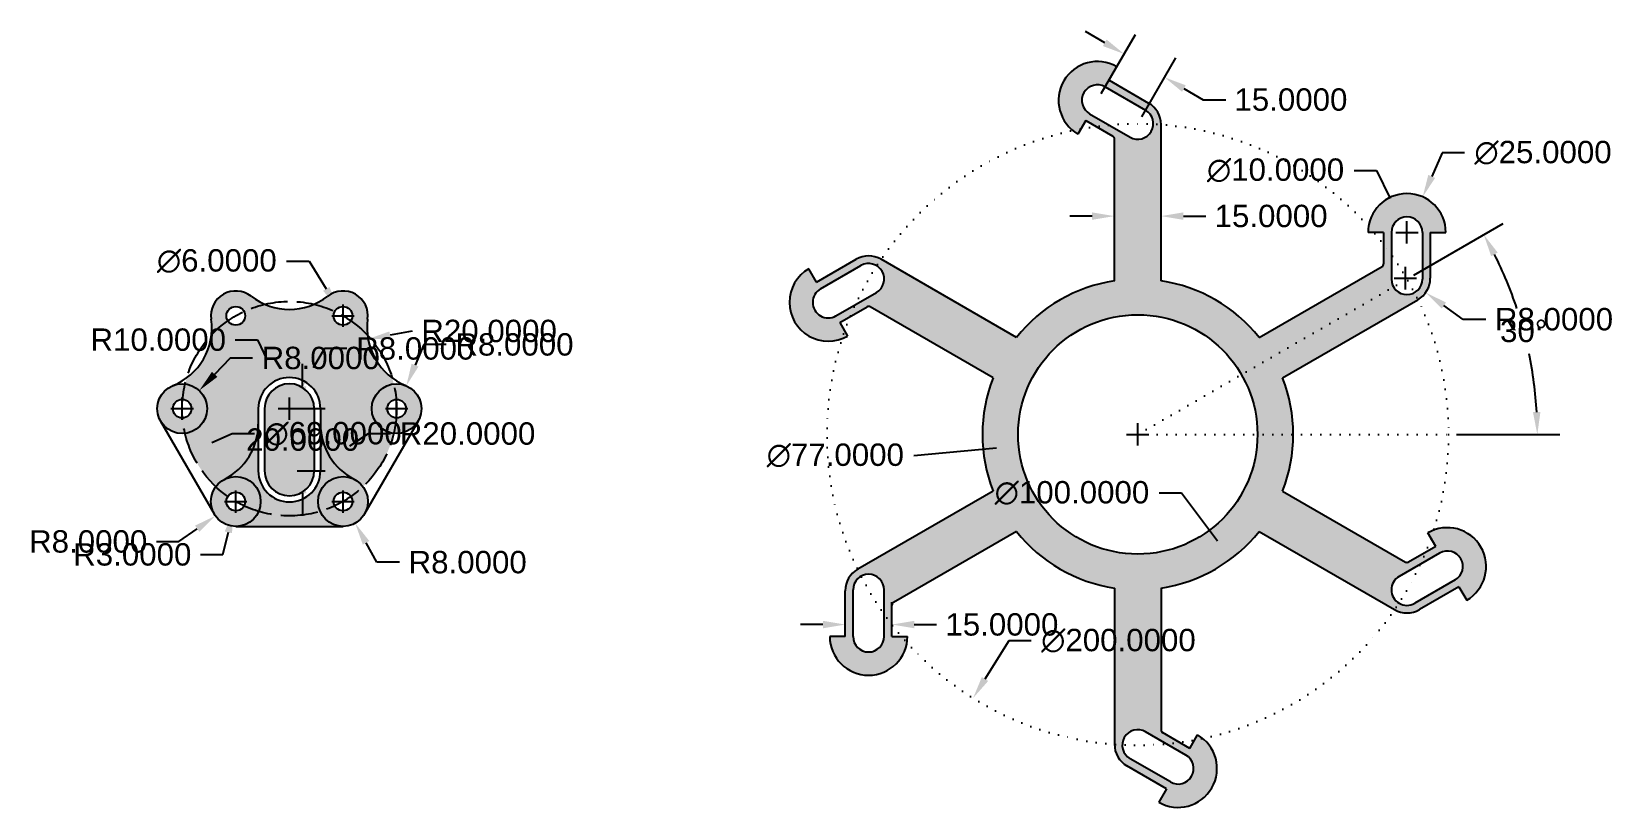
# Model space of a CAD drawing. Header units: millimetres. Extents: x 497 to 3755, y 284 to 866.
# Drawn here: x 3246 to 3755, y 458 to 708 of the extents above; entities that cross this region are included whole.
import ezdxf

# ---------------------------------------------------------------- set-up
doc = ezdxf.new("R2010")
doc.units = ezdxf.units.MM
doc.linetypes.add('ACAD_ISO02W100', pattern=[15, 12, -3])
doc.linetypes.add('ACAD_ISO07W100', pattern=[3, 0, -3])
doc.layers.add('dimension', color=160, linetype='Continuous')
doc.styles.get("Standard").update_dxf_attribs({"font": 'arial_0.ttf'})
doc.dimstyles.get("Standard").update_dxf_attribs({"dimscale": 40, "dimtxt": 0.18, "dimasz": 0.18, "dimexe": 0.18, "dimexo": 0.0625, "dimgap": 0.09, "dimtad": 0, "dimtih": 1, "dimtoh": 1, "dimdec": 4, "dimzin": 0, "dimdsep": 46, "dimtxsty": 'Standard', "dimcen": 0.09, "dimadec": 0, "dimazin": 0, "dimtfac": 1, "dimtdec": 4, "dimtofl": 0, "dimtmove": 0, "dimatfit": 3, "dimfxl": 1, "dimtolj": 1, "dimtzin": 0, "dimarcsym": 0})

# ---------------------------------------------------------------- blocks, each defined once
blk = doc.blocks.new('*D201')
at = {"layer": 'Defpoints', "color": 0, "transparency": 16777216}
for p in [(3329.11, 586.55), (3333.37, 586.55), (3329.11, 566.55)]:
    blk.add_point(p, dxfattribs=at)
at = {"layer": 'dimension', "color": 0, "lineweight": -2, "transparency": 16777216}
for p, q in [((3333.37, 593.75), (3333.37, 600.95)), ((3331.61, 586.55), (3340.57, 586.55)), ((3331.61, 566.55), (3340.57, 566.55)), ((3333.37, 559.35), (3333.37, 552.15))]:
    blk.add_line(p, q, dxfattribs=at)
at = {"layer": 'dimension', "color": 0, "transparency": 16777216}
for points in [[(3332.17, 593.75), (3334.57, 593.75), (3333.37, 586.55)], [(3332.17, 559.35), (3334.57, 559.35), (3333.37, 566.55)]]:
    blk.add_solid(points, dxfattribs=at)
at = {"layer": 'dimension', "color": 0, "transparency": 16777216, "insert": (3333.37, 576.55), "char_height": 7.2, "attachment_point": 5}
blk.add_mtext('\\A1;20.0000', dxfattribs=at)
blk = doc.blocks.new('*D202')
at = {"layer": 'Defpoints', "color": 0, "transparency": 16777216}
for p in [(3311.86, 556.67), (3305.32, 552.07)]:
    blk.add_point(p, dxfattribs=at)
at = {"layer": 'dimension', "color": 0, "lineweight": -2, "transparency": 16777216}
for p, q in [((3311.86, 553.07), (3311.86, 560.27)), ((3308.26, 556.67), (3315.46, 556.67)), ((3293.55, 543.78), (3299.43, 547.93)), ((3286.35, 543.78), (3293.55, 543.78))]:
    blk.add_line(p, q, dxfattribs=at)
at = {"layer": 'dimension', "color": 0, "transparency": 16777216}
blk.add_solid([(3298.74, 548.91), (3300.13, 546.94), (3305.32, 552.07)], dxfattribs=at)
at = {"layer": 'dimension', "color": 0, "transparency": 16777216, "insert": (3264.37, 543.78), "char_height": 7.2, "attachment_point": 5}
blk.add_mtext('\\A1;R8.0000', dxfattribs=at)
blk = doc.blocks.new('*D203')
at = {"layer": 'Defpoints', "color": 0, "transparency": 16777216}
for p in [(3311.86, 556.67), (3311.16, 553.76)]:
    blk.add_point(p, dxfattribs=at)
at = {"layer": 'dimension', "color": 0, "lineweight": -2, "transparency": 16777216}
for p, q in [((3311.86, 553.07), (3311.86, 560.27)), ((3308.26, 556.67), (3315.46, 556.67)), ((3307.75, 539.61), (3309.47, 546.76)), ((3300.55, 539.61), (3307.75, 539.61))]:
    blk.add_line(p, q, dxfattribs=at)
at = {"layer": 'dimension', "color": 0, "transparency": 16777216}
blk.add_solid([(3308.31, 547.04), (3310.64, 546.48), (3311.16, 553.76)], dxfattribs=at)
at = {"layer": 'dimension', "color": 0, "transparency": 16777216, "insert": (3278.57, 539.61), "char_height": 7.2, "attachment_point": 5}
blk.add_mtext('\\A1;R3.0000', dxfattribs=at)
blk = doc.blocks.new('*D204')
at = {"layer": 'Defpoints', "color": 0, "transparency": 16777216}
for p in [(3346.36, 556.67), (3350.27, 549.69)]:
    blk.add_point(p, dxfattribs=at)
at = {"layer": 'dimension', "color": 0, "lineweight": -2, "transparency": 16777216}
for p, q in [((3346.36, 553.07), (3346.36, 560.27)), ((3342.76, 556.67), (3349.96, 556.67)), ((3357.29, 537.12), (3353.78, 543.4)), ((3364.49, 537.12), (3357.29, 537.12))]:
    blk.add_line(p, q, dxfattribs=at)
at = {"layer": 'dimension', "color": 0, "transparency": 16777216}
blk.add_solid([(3354.82, 543.99), (3352.73, 542.82), (3350.27, 549.69)], dxfattribs=at)
at = {"layer": 'dimension', "color": 0, "transparency": 16777216, "insert": (3386.47, 537.12), "char_height": 7.2, "attachment_point": 5}
blk.add_mtext('\\A1;R8.0000', dxfattribs=at)
blk = doc.blocks.new('*D205')
at = {"layer": 'Defpoints', "color": 0, "transparency": 16777216}
for p in [(3300.11, 592.36), (3294.61, 586.55)]:
    blk.add_point(p, dxfattribs=at)
at = {"layer": 'dimension', "color": 0, "lineweight": -2, "transparency": 16777216}
for p, q in [((3310.01, 602.82), (3305.06, 597.59)), ((3317.21, 602.82), (3310.01, 602.82)), ((3291.01, 586.55), (3298.21, 586.55)), ((3294.61, 582.95), (3294.61, 590.15))]:
    blk.add_line(p, q, dxfattribs=at)
at = {"layer": 'dimension', "color": 0, "transparency": 16777216}
blk.add_solid([(3304.19, 598.42), (3305.94, 596.77), (3300.11, 592.36)], dxfattribs=at)
at = {"layer": 'dimension', "color": 0, "transparency": 16777216, "insert": (3339.19, 602.82), "char_height": 7.2, "attachment_point": 5}
blk.add_mtext('\\A1;R8.0000', dxfattribs=at)
blk = doc.blocks.new('*D206')
at = {"layer": 'Defpoints', "color": 0, "transparency": 16777216}
for p in [(3324.93, 595.63), (3329.11, 586.55)]:
    blk.add_point(p, dxfattribs=at)
at = {"layer": 'dimension', "color": 0, "lineweight": -2, "transparency": 16777216}
for p, q in [((3311.69, 608.71), (3318.89, 608.71)), ((3318.89, 608.71), (3321.91, 602.17)), ((3325.51, 586.55), (3332.71, 586.55)), ((3329.11, 582.95), (3329.11, 590.15))]:
    blk.add_line(p, q, dxfattribs=at)
at = {"layer": 'dimension', "color": 0, "transparency": 16777216}
blk.add_solid([(3323, 602.67), (3320.82, 601.67), (3324.93, 595.63)], dxfattribs=at)
at = {"layer": 'dimension', "color": 0, "transparency": 16777216, "insert": (3286.92, 608.71), "char_height": 7.2, "attachment_point": 5}
blk.add_mtext('\\A1;R10.0000', dxfattribs=at)
blk = doc.blocks.new('*D207')
at = {"layer": 'Defpoints', "color": 0, "transparency": 16777216}
for p in [(3333.16, 593.46), (3329.11, 586.55)]:
    blk.add_point(p, dxfattribs=at)
at = {"layer": 'dimension', "color": 0, "lineweight": -2, "transparency": 16777216}
for p, q in [((3340.43, 605.88), (3336.79, 599.67)), ((3347.63, 605.88), (3340.43, 605.88)), ((3325.51, 586.55), (3332.71, 586.55)), ((3329.11, 582.95), (3329.11, 590.15))]:
    blk.add_line(p, q, dxfattribs=at)
at = {"layer": 'dimension', "color": 0, "transparency": 16777216}
blk.add_solid([(3335.76, 600.28), (3337.83, 599.06), (3333.16, 593.46)], dxfattribs=at)
at = {"layer": 'dimension', "color": 0, "transparency": 16777216, "insert": (3369.61, 605.88), "char_height": 7.2, "attachment_point": 5}
blk.add_mtext('\\A1;R8.0000', dxfattribs=at)
blk = doc.blocks.new('*D208')
at = {"layer": 'Defpoints', "color": 0, "transparency": 16777216}
for p in [(3359.11, 581.6), (3342.47, 570.52)]:
    blk.add_point(p, dxfattribs=at)
at = {"layer": 'dimension', "color": 0, "lineweight": -2, "transparency": 16777216}
for p, q in [((3354.45, 578.5), (3348.46, 574.51)), ((3361.65, 578.5), (3354.45, 578.5))]:
    blk.add_line(p, q, dxfattribs=at)
at = {"layer": 'dimension', "color": 0, "transparency": 16777216}
blk.add_solid([(3347.79, 575.51), (3349.12, 573.51), (3342.47, 570.52)], dxfattribs=at)
at = {"layer": 'dimension', "color": 0, "transparency": 16777216, "insert": (3386.43, 578.5), "char_height": 7.2, "attachment_point": 5}
blk.add_mtext('\\A1;R20.0000', dxfattribs=at)
blk = doc.blocks.new('*D209')
at = {"layer": 'Defpoints', "color": 0, "transparency": 16777216}
for p in [(3374.09, 612.52), (3354.41, 608.93)]:
    blk.add_point(p, dxfattribs=at)
at = {"layer": 'dimension', "color": 0, "lineweight": -2, "transparency": 16777216}
blk.add_line((3368.58, 611.51), (3361.5, 610.22), dxfattribs=at)
at = {"layer": 'dimension', "color": 0, "transparency": 16777216}
blk.add_solid([(3361.28, 611.4), (3361.71, 609.04), (3354.41, 608.93)], dxfattribs=at)
at = {"layer": 'dimension', "color": 0, "transparency": 16777216, "insert": (3393.36, 611.51), "char_height": 7.2, "attachment_point": 5}
blk.add_mtext('\\A1;R20.0000', dxfattribs=at)
blk = doc.blocks.new('*D210')
at = {"layer": 'Defpoints', "color": 0, "transparency": 16777216}
for p in [(3366.73, 593.92), (3363.61, 586.55)]:
    blk.add_point(p, dxfattribs=at)
at = {"layer": 'dimension', "color": 0, "lineweight": -2, "transparency": 16777216}
for p, q in [((3372.34, 607.18), (3369.53, 600.55)), ((3379.54, 607.18), (3372.34, 607.18)), ((3360.01, 586.55), (3367.21, 586.55)), ((3363.61, 582.95), (3363.61, 590.15))]:
    blk.add_line(p, q, dxfattribs=at)
at = {"layer": 'dimension', "color": 0, "transparency": 16777216}
blk.add_solid([(3368.43, 601.02), (3370.64, 600.08), (3366.73, 593.92)], dxfattribs=at)
at = {"layer": 'dimension', "color": 0, "transparency": 16777216, "insert": (3401.52, 607.18), "char_height": 7.2, "attachment_point": 5}
blk.add_mtext('\\A1;R8.0000', dxfattribs=at)
blk = doc.blocks.new('*D211')
at = {"layer": 'Defpoints', "color": 0, "transparency": 16777216}
for p in [(3344.78, 618.98), (3347.95, 613.88)]:
    blk.add_point(p, dxfattribs=at)
at = {"layer": 'dimension', "color": 0, "lineweight": -2, "transparency": 16777216}
for p, q in [((3328.22, 634.03), (3335.42, 634.03)), ((3335.42, 634.03), (3340.98, 625.09)), ((3342.76, 616.43), (3349.96, 616.43)), ((3346.36, 612.83), (3346.36, 620.03))]:
    blk.add_line(p, q, dxfattribs=at)
at = {"layer": 'dimension', "color": 0, "transparency": 16777216}
blk.add_solid([(3342, 625.72), (3339.96, 624.46), (3344.78, 618.98)], dxfattribs=at)
at = {"layer": 'dimension', "color": 0, "transparency": 16777216, "insert": (3305.77, 634.03), "char_height": 7.2, "attachment_point": 5}
blk.add_mtext('\\A1;∅6.0000', dxfattribs=at)
blk = doc.blocks.new('*D200')
at = {"layer": 'Defpoints', "color": 0, "transparency": 16777216}
for p in [(3360.67, 600.5), (3297.56, 572.6)]:
    blk.add_point(p, dxfattribs=at)
at = {"layer": 'dimension', "color": 0, "lineweight": -2, "transparency": 16777216}
for p, q in [((3310.73, 578.43), (3304.14, 575.52)), ((3317.93, 578.43), (3310.73, 578.43))]:
    blk.add_line(p, q, dxfattribs=at)
at = {"layer": 'dimension', "color": 0, "transparency": 16777216}
blk.add_solid([(3303.66, 576.61), (3304.63, 574.42), (3297.56, 572.6)], dxfattribs=at)
at = {"layer": 'dimension', "color": 0, "transparency": 16777216, "insert": (3343.18, 578.43), "char_height": 7.2, "attachment_point": 5}
blk.add_mtext('\\A1;∅69.0000', dxfattribs=at)
blk = doc.blocks.new('*D223')
at = {"layer": 'Defpoints', "color": 0, "transparency": 16777216}
for p in [(3522.96, 517.08), (3507.96, 513.25), (3522.96, 513.25)]:
    blk.add_point(p, dxfattribs=at)
at = {"layer": 'dimension', "color": 0, "lineweight": -2, "transparency": 16777216}
for p, q in [((3507.96, 515.75), (3507.96, 524.28)), ((3522.96, 515.75), (3522.96, 524.28)), ((3500.76, 517.08), (3493.56, 517.08)), ((3530.16, 517.08), (3537.36, 517.08))]:
    blk.add_line(p, q, dxfattribs=at)
at = {"layer": 'dimension', "color": 0, "transparency": 16777216}
for points in [[(3500.76, 518.28), (3500.76, 515.88), (3507.96, 517.08)], [(3530.16, 518.28), (3530.16, 515.88), (3522.96, 517.08)]]:
    blk.add_solid(points, dxfattribs=at)
at = {"layer": 'dimension', "color": 0, "transparency": 16777216, "insert": (3558.35, 517.08), "char_height": 7.2, "attachment_point": 5}
blk.add_mtext('\\A1;15.0000', dxfattribs=at)
blk = doc.blocks.new('*D224')
at = {"layer": 'Defpoints', "color": 0, "transparency": 16777216}
for p in [(3609.57, 648.51), (3594.57, 627.69), (3609.57, 627.69)]:
    blk.add_point(p, dxfattribs=at)
at = {"layer": 'dimension', "color": 0, "lineweight": -2, "transparency": 16777216}
for p, q in [((3594.57, 630.19), (3594.57, 655.71)), ((3609.57, 630.19), (3609.57, 655.71)), ((3587.37, 648.51), (3580.17, 648.51)), ((3616.77, 648.51), (3623.97, 648.51))]:
    blk.add_line(p, q, dxfattribs=at)
at = {"layer": 'dimension', "color": 0, "transparency": 16777216}
for points in [[(3587.37, 649.71), (3587.37, 647.31), (3594.57, 648.51)], [(3616.77, 649.71), (3616.77, 647.31), (3609.57, 648.51)]]:
    blk.add_solid(points, dxfattribs=at)
at = {"layer": 'dimension', "color": 0, "transparency": 16777216, "insert": (3644.96, 648.51), "char_height": 7.2, "attachment_point": 5}
blk.add_mtext('\\A1;15.0000', dxfattribs=at)
blk = doc.blocks.new('*D225')
at = {"layer": 'Defpoints', "color": 0, "transparency": 16777216}
for p in [(3610.68, 693.17), (3589.08, 685.75), (3602.07, 678.25)]:
    blk.add_point(p, dxfattribs=at)
at = {"layer": 'dimension', "color": 0, "lineweight": -2, "transparency": 16777216}
for p, q in [((3591.45, 704.27), (3585.22, 707.87)), ((3590.33, 687.92), (3601.29, 706.91)), ((3603.32, 680.42), (3614.28, 699.41)), ((3616.91, 689.57), (3623.15, 685.97)), ((3623.15, 685.97), (3630.35, 685.97))]:
    blk.add_line(p, q, dxfattribs=at)
at = {"layer": 'dimension', "color": 0, "transparency": 16777216}
for points in [[(3592.05, 705.31), (3590.85, 703.23), (3597.69, 700.67)], [(3617.51, 690.61), (3616.31, 688.53), (3610.68, 693.17)]]:
    blk.add_solid(points, dxfattribs=at)
at = {"layer": 'dimension', "color": 0, "transparency": 16777216, "insert": (3651.34, 685.97), "char_height": 7.2, "attachment_point": 5}
blk.add_mtext('\\A1;15.0000', dxfattribs=at)
blk = doc.blocks.new('*D226')
at = {"layer": 'Defpoints', "color": 0, "transparency": 16777216}
for p in [(3686.46, 647.74), (3690.88, 638.77)]:
    blk.add_point(p, dxfattribs=at)
at = {"layer": 'dimension', "color": 0, "lineweight": -2, "transparency": 16777216}
for p, q in [((3671.65, 663.23), (3678.85, 663.23)), ((3678.85, 663.23), (3683.29, 654.2)), ((3688.67, 639.65), (3688.67, 646.85)), ((3685.07, 643.25), (3692.27, 643.25))]:
    blk.add_line(p, q, dxfattribs=at)
at = {"layer": 'dimension', "color": 0, "transparency": 16777216}
blk.add_solid([(3684.36, 654.73), (3682.21, 653.67), (3686.46, 647.74)], dxfattribs=at)
at = {"layer": 'dimension', "color": 0, "transparency": 16777216, "insert": (3646.4, 663.23), "char_height": 7.2, "attachment_point": 5}
blk.add_mtext('\\A1;∅10.0000', dxfattribs=at)
blk = doc.blocks.new('*D227')
at = {"layer": 'Defpoints', "color": 0, "transparency": 16777216}
for p in [(3693.72, 654.69), (3683.62, 631.82)]:
    blk.add_point(p, dxfattribs=at)
at = {"layer": 'dimension', "color": 0, "lineweight": -2, "transparency": 16777216}
for p, q in [((3700, 668.89), (3696.63, 661.27)), ((3707.2, 668.89), (3700, 668.89)), ((3688.67, 639.65), (3688.67, 646.85)), ((3685.07, 643.25), (3692.27, 643.25))]:
    blk.add_line(p, q, dxfattribs=at)
at = {"layer": 'dimension', "color": 0, "transparency": 16777216}
blk.add_solid([(3695.54, 661.76), (3697.73, 660.79), (3693.72, 654.69)], dxfattribs=at)
at = {"layer": 'dimension', "color": 0, "transparency": 16777216, "insert": (3732.45, 668.89), "char_height": 7.2, "attachment_point": 5}
blk.add_mtext('\\A1;∅25.0000', dxfattribs=at)
blk = doc.blocks.new('*D228')
at = {"layer": 'Defpoints', "color": 0, "transparency": 16777216}
for p in [(3655.04, 663.07), (3549.1, 493.43)]:
    blk.add_point(p, dxfattribs=at)
at = {"layer": 'dimension', "color": 0, "lineweight": -2, "transparency": 16777216}
for p, q in [((3560.6, 511.86), (3552.91, 499.54)), ((3567.8, 511.86), (3560.6, 511.86))]:
    blk.add_line(p, q, dxfattribs=at)
at = {"layer": 'dimension', "color": 0, "transparency": 16777216}
blk.add_solid([(3551.89, 500.18), (3553.93, 498.91), (3549.1, 493.43)], dxfattribs=at)
at = {"layer": 'dimension', "color": 0, "transparency": 16777216, "insert": (3595.85, 511.86), "char_height": 7.2, "attachment_point": 5}
blk.add_mtext('\\A1;∅200.0000', dxfattribs=at)
blk = doc.blocks.new('*D229')
at = {"layer": 'Defpoints', "color": 0, "transparency": 16777216}
for p in [(3572.14, 618.31), (3631.99, 538.2)]:
    blk.add_point(p, dxfattribs=at)
at = {"layer": 'dimension', "color": 0, "lineweight": -2, "transparency": 16777216}
for p, q in [((3608.94, 559.42), (3616.14, 559.42)), ((3616.14, 559.42), (3627.68, 543.97))]:
    blk.add_line(p, q, dxfattribs=at)
at = {"layer": 'dimension', "color": 0, "transparency": 16777216}
blk.add_solid([(3628.65, 544.69), (3626.72, 543.25), (3631.99, 538.2)], dxfattribs=at)
at = {"layer": 'dimension', "color": 0, "transparency": 16777216, "insert": (3580.89, 559.42), "char_height": 7.2, "attachment_point": 5}
blk.add_mtext('\\A1;∅100.0000', dxfattribs=at)
blk = doc.blocks.new('*D230')
at = {"layer": 'Defpoints', "color": 0, "transparency": 16777216}
for p in [(3640.4, 581.85), (3563.73, 574.66)]:
    blk.add_point(p, dxfattribs=at)
at = {"layer": 'dimension', "color": 0, "lineweight": -2, "transparency": 16777216}
for p, q in [((3602.07, 574.65), (3602.07, 581.85)), ((3598.47, 578.25), (3605.67, 578.25)), ((3530, 571.5), (3556.57, 573.99))]:
    blk.add_line(p, q, dxfattribs=at)
at = {"layer": 'dimension', "color": 0, "transparency": 16777216}
blk.add_solid([(3556.45, 575.19), (3556.68, 572.8), (3563.73, 574.66)], dxfattribs=at)
at = {"layer": 'dimension', "color": 0, "transparency": 16777216, "insert": (3504.76, 571.5), "char_height": 7.2, "attachment_point": 5}
blk.add_mtext('\\A1;∅77.0000', dxfattribs=at)
blk = doc.blocks.new('*D231')
at = {"layer": 'Defpoints', "color": 0, "transparency": 16777216}
for p in [(3688.17, 628.54), (3694.69, 623.91)]:
    blk.add_point(p, dxfattribs=at)
at = {"layer": 'dimension', "color": 0, "lineweight": -2, "transparency": 16777216}
for p, q in [((3688.17, 624.94), (3688.17, 632.14)), ((3684.57, 628.54), (3691.77, 628.54)), ((3706.8, 615.29), (3700.56, 619.73)), ((3714, 615.29), (3706.8, 615.29))]:
    blk.add_line(p, q, dxfattribs=at)
at = {"layer": 'dimension', "color": 0, "transparency": 16777216}
blk.add_solid([(3701.25, 620.71), (3699.86, 618.75), (3694.69, 623.91)], dxfattribs=at)
at = {"layer": 'dimension', "color": 0, "transparency": 16777216, "insert": (3735.98, 615.29), "char_height": 7.2, "attachment_point": 5}
blk.add_mtext('\\A1;R8.0000', dxfattribs=at)
blk = doc.blocks.new('*D232')
at = {"layer": 'Defpoints', "color": 0, "transparency": 16777216}
for p in [(3688.67, 628.25), (3728.66, 600.58), (3602.07, 578.25), (3602.07, 578.25), (3702.07, 578.25)]:
    blk.add_point(p, dxfattribs=at)
at = {"layer": 'dimension', "color": 0, "lineweight": -2, "transparency": 16777216}
for p, q in [((3690.83, 629.5), (3719.63, 646.13)), ((3704.57, 578.25), (3737.81, 578.25))]:
    blk.add_line(p, q, dxfattribs=at)
for start, end in [(18.3875, 26.7904), (3.2096, 11.6654)]:
    blk.add_arc((3602.07, 578.25), 128.55, start, end, dxfattribs=at)
at = {"layer": 'dimension', "color": 0, "transparency": 16777216}
for points in [[(3715.76, 635.62), (3717.87, 636.76), (3713.39, 642.53)], [(3731.61, 585.48), (3729.21, 585.42), (3730.61, 578.25)]]:
    blk.add_solid(points, dxfattribs=at)
at = {"layer": 'dimension', "color": 0, "transparency": 16777216, "insert": (3726.23, 611.52), "char_height": 7.2, "attachment_point": 5}
blk.add_mtext('\\A1;30°', dxfattribs=at)

msp = doc.modelspace()

# ---------------------------------------------------------------- hatches: boundary and pattern name
h = msp.add_hatch(color=256)
h.dxf.hatch_style = 1
h.set_gradient(color1=(19, 155, 72), color2=(255, 255, 0), tint=1, name='CYLINDER')
h.paths.add_polyline_path([(3609.56634, 677.9652, 0.267949192), (3605.56634, 684.8934), (3592.82596, 692.24907), (3595.32596, 696.57919, 1), (3582.82596, 674.92856), (3585.32596, 679.25868), (3594.06634, 674.21242, -0.267949192), (3594.56634, 673.3464), (3594.56634, 627.68818, 0.188708604), (3563.00498, 609.46622), (3519.4638, 634.60473, 0.267949192), (3511.4638, 634.60473), (3498.72342, 627.24907), (3496.22342, 631.57919, 1), (3508.72342, 609.92856), (3506.22342, 614.25868), (3514.9638, 619.30495, -0.267949192), (3515.9638, 619.30495), (3555.50498, 596.47583, 0.188708604), (3555.50498, 560.03192), (3511.9638, 534.8934, 0.267949192), (3507.9638, 527.9652), (3507.9638, 513.25388), (3502.9638, 513.25388, 1), (3527.9638, 513.25388), (3522.9638, 513.25388), (3522.9638, 523.3464, -0.267949192), (3523.4638, 524.21242), (3563.00498, 547.04153, 0.188708604), (3594.56634, 528.81958), (3594.56634, 478.54255, 0.267949192), (3598.56634, 471.61435), (3611.30672, 464.25868), (3608.80672, 459.92856, 1), (3621.30672, 481.57919), (3618.80672, 477.24907), (3610.06634, 482.29533, -0.267949192), (3609.56634, 483.16135), (3609.56634, 528.81958, 0.188708604), (3641.1277, 547.04153), (3684.66888, 521.90302, 0.267949192), (3692.66888, 521.90302), (3705.40926, 529.25868), (3707.90926, 524.92856, 1), (3695.40926, 546.57919), (3697.90926, 542.24907), (3689.16888, 537.2028, -0.267949192), (3688.16888, 537.2028), (3648.6277, 560.03192, 0.188708604), (3648.6277, 596.47583), (3692.16888, 621.61435, 0.267949192), (3696.16888, 628.54255), (3696.16888, 643.25388), (3701.16888, 643.25388, 1), (3676.16888, 643.25388), (3681.16888, 643.25388), (3681.16888, 633.16135, -0.267949192), (3680.66888, 632.29533), (3641.1277, 609.46622, 0.188708604), (3609.56634, 627.68818)])
h.paths.add_polyline_path([(3640.56634, 578.25388, -1), (3563.56634, 578.25388, -1)], flags=16)
h.paths.add_polyline_path([(3599.56634, 673.92375), (3586.57596, 681.42375, -1), (3591.57596, 690.084), (3604.56634, 682.584, -1)], flags=16)
h.paths.add_polyline_path([(3683.66888, 643.25388, -1), (3693.66888, 643.25388), (3693.66888, 628.25388, -1), (3683.66888, 628.25388)], flags=16)
h.paths.add_polyline_path([(3517.9638, 623.92375), (3504.97342, 616.42375, -1), (3499.97342, 625.084), (3512.9638, 632.584, -1)], flags=16)
h.paths.add_polyline_path([(3686.16888, 532.584), (3699.15926, 540.084, -1), (3704.15926, 531.42375), (3691.16888, 523.92375, -1)], flags=16)
h.paths.add_polyline_path([(3520.4638, 528.25388), (3520.4638, 513.25388, -1), (3510.4638, 513.25388), (3510.4638, 528.25388, -1)], flags=16)
h.paths.add_polyline_path([(3604.56634, 482.584), (3617.55672, 475.084, -1), (3612.55672, 466.42375), (3599.56634, 473.92375, -1)], flags=16)
h = msp.add_hatch(color=256)
h.dxf.hatch_style = 1
h.set_gradient(color1=(124, 175, 223), color2=(173, 221, 247), name='SPHERICAL')
h.paths.add_polyline_path([(3354.22355, 610.21118, 0.051174366), (3348.89501, 614.81761, -0.750194343), (3343.36461, 616.42915, -0.120606427), (3343.70377, 617.81477, 0.051174366), (3337.05022, 620.12621, -0.206881261), (3321.179, 620.12621, 0.051174366), (3314.52545, 617.81477, -0.120606427), (3314.86461, 616.42915, -0.750194343), (3309.33421, 614.81761, 0.051174366), (3304.00567, 610.21118, -0.206881261), (3296.07006, 596.4663, 0.014775138), (3295.54215, 594.49732, -0.380573715), (3302.61461, 586.55127, -0.380573715), (3295.54215, 578.60523, 0.146633605), (3305.4469, 561.44969, -0.115058958), (3308.22175, 563.79587, 0.281615096), (3319.11461, 581.60205), (3319.11461, 586.55127, -1), (3339.11461, 586.55127), (3339.11461, 581.60205, 0.281615096), (3350.00747, 563.79587, -0.115058958), (3352.78232, 561.44969, 0.146633605), (3362.68707, 578.60523, -0.380573715), (3355.61461, 586.55127, -0.380573715), (3362.68707, 594.49732, 0.014775138), (3362.15916, 596.4663, -0.206881261)])
h.paths.add_polyline_path([(3316.79318, 622.73067, 0.674887124), (3303.94305, 615.31164, -0.064021963), (3304.00567, 610.21118, -0.051174366), (3309.33421, 614.81761, -0.142730239), (3308.86461, 616.42915, -0.78474793), (3314.52545, 617.81477, -0.051174366), (3321.179, 620.12621, -0.064021963)])
h.paths.add_polyline_path([(3341.43604, 622.73067, -0.064021963), (3337.05022, 620.12621, -0.051174366), (3343.70377, 617.81477, -0.78474793), (3349.36461, 616.42915, -0.142730239), (3348.89501, 614.81761, -0.051174366), (3354.22355, 610.21118, -0.064021963), (3354.28618, 615.31164, 0.674887124)])
h = msp.add_hatch(color=40)
h.dxf.hatch_style = 1
h.paths.add_polyline_path([(3302.61461, 586.55127, 1), (3286.61461, 586.55127, 1)])
h.paths.add_polyline_path([(3291.61461, 586.55127, -1), (3297.61461, 586.55127, -1)], flags=16)
h.paths.add_polyline_path([(3303.86461, 556.6734, 1), (3319.86461, 556.6734, 1)])
h.paths.add_polyline_path([(3314.86461, 556.6734, -1), (3308.86461, 556.6734, -1)], flags=16)
h.paths.add_polyline_path([(3338.36461, 556.6734, 1), (3354.36461, 556.6734, 1)])
h.paths.add_polyline_path([(3349.36461, 556.6734, -1), (3343.36461, 556.6734, -1)], flags=16)
h.paths.add_polyline_path([(3371.61461, 586.55127, 1), (3355.61461, 586.55127, 1)])
h.paths.add_polyline_path([(3360.61461, 586.55127, -1), (3366.61461, 586.55127, -1)], flags=16)
h = msp.add_hatch(color=256)
h.dxf.hatch_style = 1
h.set_gradient(color1=(255, 255, 255), color2=(169, 83, 160), name='INVCYLINDER')
h.paths.add_polyline_path([(3337.11461, 586.55127, 1), (3321.11461, 586.55127), (3321.11461, 566.55127, 1), (3337.11461, 566.55127)])
h = msp.add_hatch(color=256)
h.dxf.hatch_style = 1
h.set_gradient(color1=(88, 186, 72), color2=(175, 217, 170), name='SPHERICAL')
h.paths.add_polyline_path([(3338.36461, 556.6734, -0.560530932), (3350.00747, 563.79587, -0.281615096), (3339.11461, 581.60205), (3339.11461, 566.55127, -1), (3319.11461, 566.55127), (3319.11461, 581.60205, -0.281615096), (3308.22175, 563.79587, -0.560530932), (3319.86461, 556.6734, -0.414213562), (3311.86461, 548.6734), (3346.36461, 548.6734, -0.414213562)])

# ---------------------------------------------------------------- linework, layer by layer
for p, q in [((3592.82596, 692.24907), (3595.32596, 696.57919)), ((3592.82596, 692.24907), (3605.56634, 684.8934)), ((3591.57596, 690.084), (3604.56634, 682.584)), ((3585.32596, 679.25868), (3582.82596, 674.92856)), ((3585.32596, 679.25868), (3594.06634, 674.21242)), ((3586.57596, 681.42375), (3599.56634, 673.92375)), ((3609.56634, 627.68818), (3609.56634, 677.9652)), ((3594.56634, 627.68818), (3594.56634, 673.3464)), ((3681.16888, 643.25388), (3676.16888, 643.25388)), ((3681.16888, 643.25388), (3681.16888, 633.16135)), ((3683.66888, 643.25388), (3683.66888, 628.25388)), ((3693.66888, 643.25388), (3693.66888, 628.25388)), ((3696.16888, 643.25388), (3701.16888, 643.25388)), ((3696.16888, 643.25388), (3696.16888, 628.54255)), ((3498.72342, 627.24907), (3496.22342, 631.57919)), ((3498.72342, 627.24907), (3511.4638, 634.60473)), ((3499.97342, 625.084), (3512.9638, 632.584)), ((3563.00498, 609.46622), (3519.4638, 634.60473)), ((3641.1277, 609.46622), (3680.66888, 632.29533)), ((3504.97342, 616.42375), (3517.9638, 623.92375)), ((3648.6277, 596.47583), (3692.16888, 621.61435)), ((3506.22342, 614.25868), (3514.9638, 619.30495)), ((3555.50498, 596.47583), (3515.9638, 619.30495)), ((3506.22342, 614.25868), (3508.72342, 609.92856)), ((3319.11461, 586.55127), (3319.11461, 566.55127)), ((3321.11461, 586.55127), (3321.11461, 566.55127)), ((3337.11461, 586.55127), (3337.11461, 566.55127)), ((3339.11461, 586.55127), (3339.11461, 566.55127)), ((3287.68641, 582.55127), (3304.93641, 552.6734)), ((3370.54281, 582.55127), (3353.29281, 552.6734)), ((3555.50498, 560.03192), (3511.9638, 534.8934)), ((3648.6277, 560.03192), (3688.16888, 537.2028)), ((3311.86461, 548.6734), (3346.36461, 548.6734)), ((3563.00498, 547.04153), (3523.4638, 524.21242)), ((3641.1277, 547.04153), (3684.66888, 521.90302)), ((3697.90926, 542.24907), (3695.40926, 546.57919)), ((3699.15926, 540.084), (3686.16888, 532.584)), ((3697.90926, 542.24907), (3689.16888, 537.2028)), ((3704.15926, 531.42375), (3691.16888, 523.92375)), ((3705.40926, 529.25868), (3692.66888, 521.90302)), ((3705.40926, 529.25868), (3707.90926, 524.92856)), ((3507.9638, 513.25388), (3507.9638, 527.9652)), ((3510.4638, 513.25388), (3510.4638, 528.25388)), ((3520.4638, 513.25388), (3520.4638, 528.25388)), ((3594.56634, 528.81958), (3594.56634, 478.54255)), ((3609.56634, 528.81958), (3609.56634, 483.16135)), ((3522.9638, 513.25388), (3522.9638, 523.3464)), ((3507.9638, 513.25388), (3502.9638, 513.25388)), ((3522.9638, 513.25388), (3527.9638, 513.25388)), ((3617.55672, 475.084), (3604.56634, 482.584)), ((3618.80672, 477.24907), (3610.06634, 482.29533)), ((3618.80672, 477.24907), (3621.30672, 481.57919)), ((3612.55672, 466.42375), (3599.56634, 473.92375)), ((3611.30672, 464.25868), (3598.56634, 471.61435)), ((3611.30672, 464.25868), (3608.80672, 459.92856))]:
    msp.add_line(p, q)
at = {"linetype": 'ACAD_ISO07W100'}
for q in [(3688.66888, 628.25388), (3702.06634, 578.25388)]:
    msp.add_line((3602.06634, 578.25388), q, dxfattribs=at)
msp.add_circle((3602.06634, 578.25388), 100, dxfattribs=at)
at = {"color": 5, "linetype": 'ACAD_ISO02W100'}
msp.add_circle((3329.11461, 586.55127), 34.5, dxfattribs=at)
for centre, radius in [((3311.86461, 616.42915), 3), ((3346.36461, 616.42915), 3), ((3602.06634, 578.25388), 38.5), ((3294.61461, 586.55127), 8), ((3363.61461, 586.55127), 8), ((3294.61461, 586.55127), 3), ((3363.61461, 586.55127), 3), ((3311.86461, 556.6734), 8), ((3346.36461, 556.6734), 8), ((3311.86461, 556.6734), 3), ((3346.36461, 556.6734), 3)]:
    msp.add_circle(centre, radius)
for centre, radius, start, end in [((3589.07596, 685.75388), 12.5, 60, 240), ((3589.07596, 685.75388), 5, 60, 240), ((3602.06634, 678.25388), 5, 240, 60), ((3601.56634, 677.9652), 8, 0, 60), ((3593.56634, 673.3464), 1, 0, 60), ((3688.66888, 643.25388), 12.5, 0, 180), ((3688.66888, 643.25388), 5, 0, 180), ((3502.47342, 620.75388), 12.5, 120, 300), ((3515.4638, 627.67653), 8, 60, 120), ((3515.4638, 628.25388), 5, 300, 120), ((3680.16888, 633.16135), 1, 300, 0), ((3602.06634, 578.25388), 50, 98.6269266, 141.3730734), ((3602.06634, 578.25388), 50, 38.6269266, 81.3730734), ((3688.66888, 628.25388), 5, 180, 0), ((3688.16888, 628.54255), 8, 300, 0), ((3311.86461, 616.42915), 8, 51.9701865, 188.0298135), ((3329.11461, 638.48448), 20, 231.9701865, 308.0298135), ((3346.36461, 616.42915), 8, 351.9701865, 128.0298135), ((3502.47342, 620.75388), 5, 120, 300), ((3515.4638, 618.43892), 1, 60, 120), ((3284.13914, 612.51788), 20, 291.9701865, 8.0298135), ((3374.09009, 612.51788), 20, 171.9701865, 248.0298135), ((3329.11461, 586.55127), 10, 0, 180), ((3602.06634, 578.25388), 50, 158.6269266, 201.3730734), ((3602.06634, 578.25388), 50, 338.6269266, 21.3730734), ((3329.11461, 586.55127), 8, 0, 180), ((3299.11461, 581.60205), 20, 297.0879158, 0), ((3359.11461, 581.60205), 20, 180, 242.9120842), ((3329.11461, 566.55127), 10, 180, 0), ((3329.11461, 566.55127), 8, 180, 0), ((3602.06634, 578.25388), 50, 218.6269266, 261.3730734), ((3602.06634, 578.25388), 50, 278.6269266, 321.3730734), ((3701.65926, 535.75388), 12.5, 300, 120), ((3701.65926, 535.75388), 5, 300, 120), ((3515.9638, 527.9652), 8, 120, 180), ((3688.66888, 538.06883), 1, 240, 300), ((3515.4638, 528.25388), 5, 0, 180), ((3688.66888, 528.25388), 5, 120, 300), ((3523.9638, 523.3464), 1, 120, 180), ((3688.66888, 528.83123), 8, 240, 300), ((3515.4638, 513.25388), 12.5, 180, 0), ((3515.4638, 513.25388), 5, 180, 0), ((3602.56634, 478.54255), 8, 180, 240), ((3602.06634, 478.25388), 5, 60, 240), ((3615.05672, 470.75388), 12.5, 240, 60), ((3610.56634, 483.16135), 1, 180, 240), ((3615.05672, 470.75388), 5, 240, 60)]:
    msp.add_arc(centre, radius, start, end)

# ---------------------------------------------------------------- dimensions: what is measured, and where the dimension line sits
at = {"layer": 'dimension'}
dim = msp.add_aligned_dim(p1=(3589.07596, 685.75388), p2=(3602.06634, 678.25388), distance=17.22582, dimstyle='Standard', dxfattribs=at)
dim.commit()
dim.dimension.update_dxf_attribs({"geometry": '*D225', "text_midpoint": (3651.34101, 685.97187)})
for p1, p2, picture, middle in [((3683.61519, 631.82102), (3693.72257, 654.68673), '*D227', (3732.44797, 668.89101)), ((3690.87528, 638.76703), (3686.46248, 647.74072), '*D226', (3646.39955, 663.22885)), ((3655.03514, 663.07313), (3549.09754, 493.43462), '*D228', (3595.84791, 511.86038)), ((3347.94877, 613.88151), (3344.78045, 618.97679), '*D211', (3305.76905, 634.03232)), ((3572.13911, 618.30835), (3631.99357, 538.1994), '*D229', (3580.89276, 559.42255)), ((3360.6699, 600.49809), (3297.55932, 572.60446), '*D200', (3343.17688, 578.42574)), ((3640.39844, 581.84554), (3563.73424, 574.66221), '*D230', (3530.0049, 571.50183))]:
    dim = msp.add_diameter_dim_2p(p1=p1, p2=p2, dimstyle='Standard', dxfattribs=at)
    dim.commit()
    dim.dimension.update_dxf_attribs({"geometry": picture, "text_midpoint": middle, "dimtype": 163})
for base, p1, p2, picture, middle in [((3609.56634, 648.50723), (3594.56634, 627.68818), (3609.56634, 627.68818), '*D224', (3644.95733, 648.50723)), ((3522.9638, 517.07554), (3507.9638, 513.25388), (3522.9638, 513.25388), '*D223', (3558.35479, 517.07554))]:
    dim = msp.add_linear_dim(base=base, p1=p1, p2=p2, dimstyle='Standard', dxfattribs=at)
    dim.commit()
    dim.dimension.update_dxf_attribs({"geometry": picture, "text_midpoint": middle})
dim = msp.add_angular_dim_2l(base=(3728.65882, 600.57555), line1=((3602.06634, 578.25388), (3702.06634, 578.25388)), line2=((3602.06634, 578.25388), (3688.66888, 628.25388)), dimstyle='Standard', dxfattribs=at)
dim.commit()
dim.dimension.update_dxf_attribs({"geometry": '*D232', "text_midpoint": (3726.23164, 611.52387)})
for center, mpoint, picture, middle in [((3688.16888, 628.54255), (3694.68791, 623.9055), '*D231', (3735.97934, 615.28921)), ((3374.09009, 612.51788), (3354.41398, 608.93306), '*D209', (3368.58078, 611.51413)), ((3359.11461, 581.60205), (3342.46531, 570.52049), '*D208', (3386.42798, 578.49921)), ((3311.86461, 556.6734), (3311.16076, 553.75713), '*D203', (3278.56701, 539.60546))]:
    dim = msp.add_radius_dim(center=center, mpoint=mpoint, dimstyle='Standard', dxfattribs=at)
    dim.commit()
    dim.dimension.update_dxf_attribs({"geometry": picture, "text_midpoint": middle, "dimtype": 164})
for center, mpoint, picture, middle in [((3329.11461, 586.55127), (3324.92586, 595.63171), '*D206', (3286.91889, 608.70754)), ((3363.61461, 586.55127), (3366.73025, 593.91964), '*D210', (3401.51657, 607.1827)), ((3294.61461, 586.55127), (3300.11413, 592.3612), '*D205', (3339.19144, 602.81907)), ((3329.11461, 586.55127), (3333.1559, 593.45547), '*D207', (3369.60841, 605.88303)), ((3311.86461, 556.6734), (3305.3224, 552.06911), '*D202', (3264.36824, 543.7814)), ((3346.36461, 556.6734), (3350.26594, 549.68915), '*D204', (3386.4665, 537.11752))]:
    dim = msp.add_radius_dim(center=center, mpoint=mpoint, dimstyle='Standard', dxfattribs=at)
    dim.commit()
    dim.dimension.update_dxf_attribs({"geometry": picture, "text_midpoint": middle})
dim = msp.add_linear_dim(base=(3333.36882, 586.55127), p1=(3329.11461, 566.55127), p2=(3329.11461, 586.55127), angle=90, dimstyle='Standard', dxfattribs=at)
dim.commit()
dim.dimension.update_dxf_attribs({"geometry": '*D201', "text_midpoint": (3333.36882, 576.55127)})

doc.saveas('drawing.dxf')
